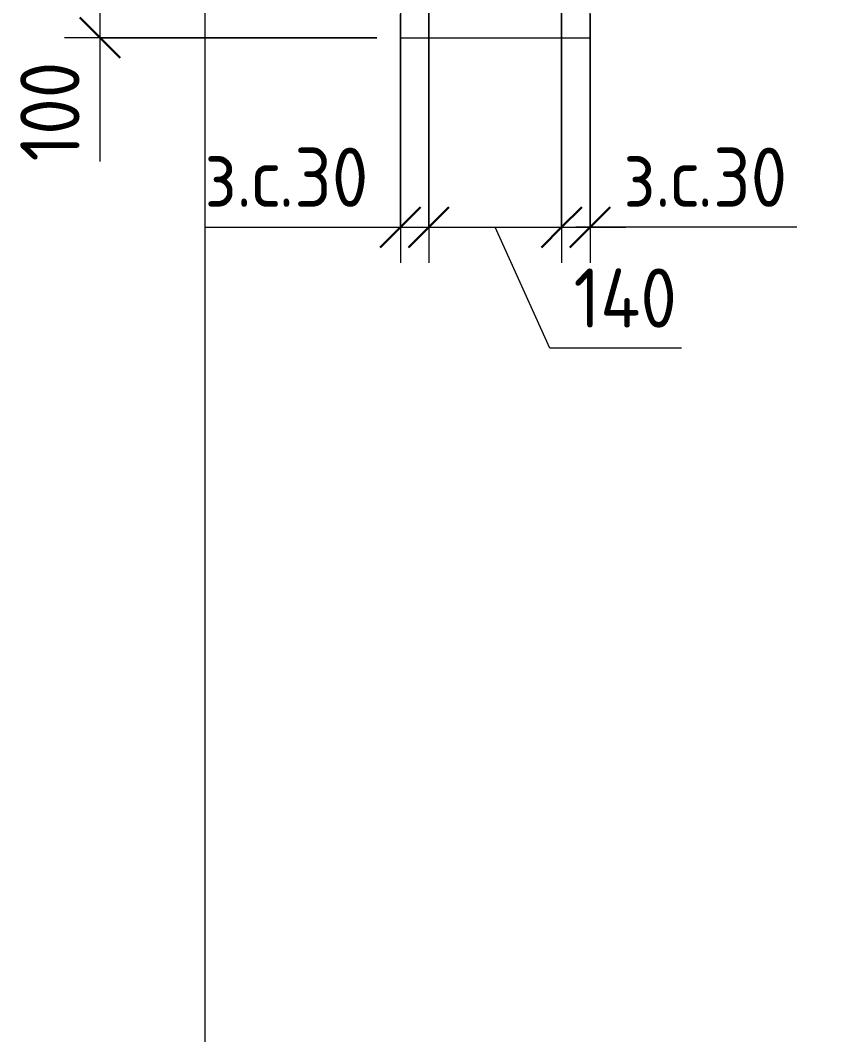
# Model space of a CAD drawing. Header units: millimetres. Extents: x -42469 to 17648, y -5898 to 81170.
# Drawn here: x 2810 to 3666, y 798 to 1868 of the extents above; entities that cross this region are included whole.
import ezdxf

# ---------------------------------------------------------------- set-up
doc = ezdxf.new("R2010")
doc.units = ezdxf.units.MM
for name, color, linetype, lineweight in [('AA_Dim', 7, 'Continuous', 9), ('AA_Dim-25', 7, 'Continuous', 9), ('AA_Oformlenie', 7, 'Continuous', 9), ('AF_Stena_Опалубка', 253, 'Continuous', 18)]:
    doc.layers.add(name, color=color, linetype=linetype, lineweight=lineweight)
doc.styles.add('ISOCPEUR_10', font='isocpeur.ttf', dxfattribs={"width": 0.9, "height": 62.5})
doc.dimstyles.new('00_Точн_3_знака__прозр__3', dxfattribs={"dimscale": 304.8, "dimtxt": 62.248823, "dimasz": 0.139436, "dimexe": 0.123031, "dimexo": 0.082021, "dimgap": 0.008202, "dimtad": 1, "dimdec": 3, "dimrnd": 0.001, "dimdsep": 46, "dimtxsty": 'ISOCPEUR_10', "dimblk1": 'OBLIQUE', "dimblk2": 'OBLIQUE', "dimsah": 1, "dimcen": 0.09, "dimdle": 0.123031, "dimazin": 0, "dimtfac": 1, "dimtdec": 4, "dimtix": 1, "dimtmove": 1, "dimatfit": 3, "dimfxl": 1, "dimtvp": 1, "dimtolj": 1, "dimtzin": 0, "dimlwd": 18, "dimlwe": 18, "dimarcsym": 2})

# ---------------------------------------------------------------- blocks, each defined once
blk = doc.blocks.new('011_Прямоугольник обрыва _ЭлУзла_ - 011_Прямоугольник обрыва _ЭлУзла_-4144281-1-1 Армирование')
at = {"layer": 'AA_Oformlenie'}
blk.add_line((34723.9, -1564.6), (34723.9, 2041.6), dxfattribs=at)
blk = doc.blocks.new('DIMBLOCK57-1-1 Армирование')
at = {"layer": 'AA_Dim-25', "lineweight": 30}
for p, q in [((2894.2, 1950), (2872.9, 1971.3)), ((2894.2, 1950), (2915.4, 1928.8)), ((2894.2, 1850), (2872.9, 1871.3)), ((2894.2, 1850), (2915.4, 1828.8))]:
    blk.add_line(p, q, dxfattribs=at)
at = {"layer": 'AA_Dim-25', "lineweight": 18}
for p, q in [((3215.9, 1950), (2856.7, 1950)), ((2894.2, 1812.5), (2894.2, 1950)), ((2894.2, 1950), (3215.9, 1950)), ((2894.2, 1852.2), (2894.2, 1900)), ((2894.2, 1719.5), (2894.2, 1852.2)), ((3185.9, 1850), (2856.7, 1850)), ((2894.2, 1850), (3185.9, 1850))]:
    blk.add_line(p, q, dxfattribs=at)
at = {"layer": 'AA_Dim-25', "color": 0, "lineweight": 18, "insert": (2810, 1719.5), "char_height": 62.5, "width": 129.286, "attachment_point": 1, "rotation": 90, "line_spacing_factor": 1.149209, "style": 'ISOCPEUR_10'}
blk.add_mtext('100', dxfattribs=at)
blk = doc.blocks.new('_Oblique')
at = {"color": 0, "linetype": 'ByBlock', "lineweight": -2}
blk.add_line((-0.5, -0.5), (0.5, 0.5), dxfattribs=at)
blk = doc.blocks.new('DIMBLOCK72-1-1 Армирование')
at = {"layer": 'AA_Dim-25', "lineweight": 18}
for p, q in [((3240.9, 1919), (3240.9, 1612.5)), ((3240.9, 1650), (3240.9, 1919)), ((3210.9, 1875), (3210.9, 1612.5)), ((3210.9, 1650), (3210.9, 1875)), ((3004.3, 1650), (3212.5, 1650)), ((3173.4, 1650), (3240.9, 1650)), ((3212.5, 1650), (3225.9, 1650))]:
    blk.add_line(p, q, dxfattribs=at)
at = {"layer": 'AA_Dim-25', "lineweight": 30}
for p, q in [((3210.9, 1650), (3232.1, 1671.2)), ((3240.9, 1650), (3262.1, 1671.2)), ((3210.9, 1650), (3189.6, 1628.7)), ((3240.9, 1650), (3219.6, 1628.7))]:
    blk.add_line(p, q, dxfattribs=at)
at = {"layer": 'AA_Dim-25', "color": 0, "lineweight": 18, "insert": (3004.3, 1734.1), "char_height": 62.5, "width": 219.786, "attachment_point": 1, "line_spacing_factor": 1.149209, "style": 'ISOCPEUR_10'}
blk.add_mtext('з.с.30', dxfattribs=at)
blk = doc.blocks.new('DIMBLOCK73-1-1 Армирование')
at = {"layer": 'AA_Dim-25', "lineweight": 18}
for p, q in [((3240.9, 1919), (3240.9, 1612.5)), ((3240.9, 1650), (3240.9, 1919)), ((3380.9, 1919), (3380.9, 1612.5)), ((3380.9, 1650), (3380.9, 1919)), ((3240.9, 1650), (3380.9, 1650)), ((3368.5, 1522.5), (3310.9, 1650)), ((3507.2, 1522.5), (3368.5, 1522.5))]:
    blk.add_line(p, q, dxfattribs=at)
at = {"layer": 'AA_Dim-25', "lineweight": 30}
for p, q in [((3240.9, 1650), (3262.1, 1671.2)), ((3380.9, 1650), (3402.1, 1671.2)), ((3240.9, 1650), (3219.6, 1628.7)), ((3380.9, 1650), (3359.6, 1628.7))]:
    blk.add_line(p, q, dxfattribs=at)
at = {"layer": 'AA_Dim-25', "color": 0, "lineweight": 18, "insert": (3393.5, 1606.6), "char_height": 62.5, "width": 136.469, "attachment_point": 1, "line_spacing_factor": 1.149209, "style": 'ISOCPEUR_10'}
blk.add_mtext('140', dxfattribs=at)
blk = doc.blocks.new('DIMBLOCK74-1-1 Армирование')
at = {"layer": 'AA_Dim-25', "lineweight": 18}
for p, q in [((3380.9, 1919), (3380.9, 1612.5)), ((3380.9, 1650), (3380.9, 1919)), ((3410.9, 1875), (3410.9, 1612.5)), ((3410.9, 1650), (3410.9, 1875)), ((3380.9, 1650), (3448.4, 1650)), ((3421, 1650), (3395.9, 1650)), ((3629.1, 1650), (3421, 1650))]:
    blk.add_line(p, q, dxfattribs=at)
at = {"layer": 'AA_Dim-25', "lineweight": 30}
for p, q in [((3380.9, 1650), (3402.1, 1671.2)), ((3410.9, 1650), (3432.1, 1671.2)), ((3380.9, 1650), (3359.6, 1628.7)), ((3410.9, 1650), (3389.6, 1628.7))]:
    blk.add_line(p, q, dxfattribs=at)
at = {"layer": 'AA_Dim-25', "color": 0, "lineweight": 18, "insert": (3446, 1734.1), "char_height": 62.5, "width": 219.786, "attachment_point": 1, "line_spacing_factor": 1.149209, "style": 'ISOCPEUR_10'}
blk.add_mtext('з.с.30', dxfattribs=at)

msp = doc.modelspace()

# ---------------------------------------------------------------- linework, layer by layer
at = {"layer": 'AF_Stena_Опалубка', "lineweight": 20}
for p, q in [((3210.8973, 3050), (3210.8973, 1850)), ((3210.8973, 3050), (3210.8973, 1850)), ((3410.8973, 1850), (3410.8973, 3050)), ((3410.8973, 1850), (3410.8973, 3050)), ((3210.8973, 1850), (3410.8973, 1850)), ((3210.8973, 1850), (3410.8973, 1850))]:
    msp.add_line(p, q, dxfattribs=at)

# ---------------------------------------------------------------- block references
at = {"layer": 'AA_Oformlenie'}
msp.add_blockref('011_Прямоугольник обрыва _ЭлУзла_ - 011_Прямоугольник обрыва _ЭлУзла_-4144281-1-1 Армирование', (-31718.977, 0), dxfattribs=at)

# ---------------------------------------------------------------- dimensions: what is measured, and where the dimension line sits
at = {"layer": 'AA_Dim', "lineweight": 18}
dim = msp.add_linear_dim(base=(2894.1754, 1950), p1=(3210.8973, 1850), p2=(3240.8973, 1950), angle=90, dimstyle='00_Точн_3_знака__прозр__3', override={"dimpost": '<>', "dimfxl": 104.403065}, dxfattribs=at)
dim.commit()
dim.dimension.update_dxf_attribs({"geometry": 'DIMBLOCK57-1-1 Армирование', "text_midpoint": (2851.6886, 1784.1224), "dimtype": 160, "text_rotation": 90})
for base, p1, p2, override, picture, middle in [((3240.8973, 1649.9741), (3210.8973, 1900), (3240.8973, 1944), {"dimpost": 'з.с.<>', "dimfxl": 53.254108}, 'DIMBLOCK72-1-1 Армирование', (3114.1917, 1692.4609)), ((3380.8973, 1649.9741), (3240.8973, 1944), (3380.8973, 1944), {"dimpost": '<>', "dimfxl": 140}, 'DIMBLOCK73-1-1 Армирование', (3461.7293, 1564.9609)), ((3410.8973, 1649.9741), (3380.8973, 1944), (3410.8973, 1900), {"dimpost": 'з.с.<>', "dimfxl": 53.254108}, 'DIMBLOCK74-1-1 Армирование', (3555.8462, 1692.4609))]:
    dim = msp.add_linear_dim(base=base, p1=p1, p2=p2, dimstyle='00_Точн_3_знака__прозр__3', override=override, dxfattribs=at)
    dim.commit()
    dim.dimension.update_dxf_attribs({"geometry": picture, "text_midpoint": middle, "dimtype": 160})

doc.saveas('drawing.dxf')
